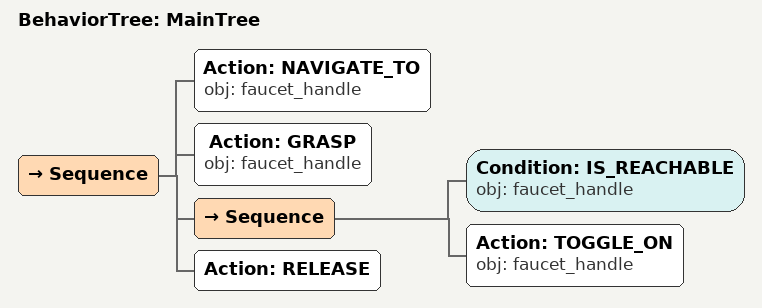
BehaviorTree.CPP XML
<root main_tree_to_execute="MainTree">
  <BehaviorTree ID="MainTree">
    <Sequence>
      <!-- Navigate to faucet_handle -->
      <Action ID="NAVIGATE_TO" obj="faucet_handle" />
      <!-- Grasp faucet_handle -->
      <Action ID="GRASP" obj="faucet_handle" />
      <Sequence>
        <!-- Check faucet_handle is reachable before TOGGLE_ON -->
        <Condition ID="IS_REACHABLE" obj="faucet_handle" />
        <!-- Toggle on faucet_handle -->
        <Action ID="TOGGLE_ON" obj="faucet_handle" />
      </Sequence>
      <!-- Release -->
      <Action ID="RELEASE" />
    </Sequence>
  </BehaviorTree>
</root>
